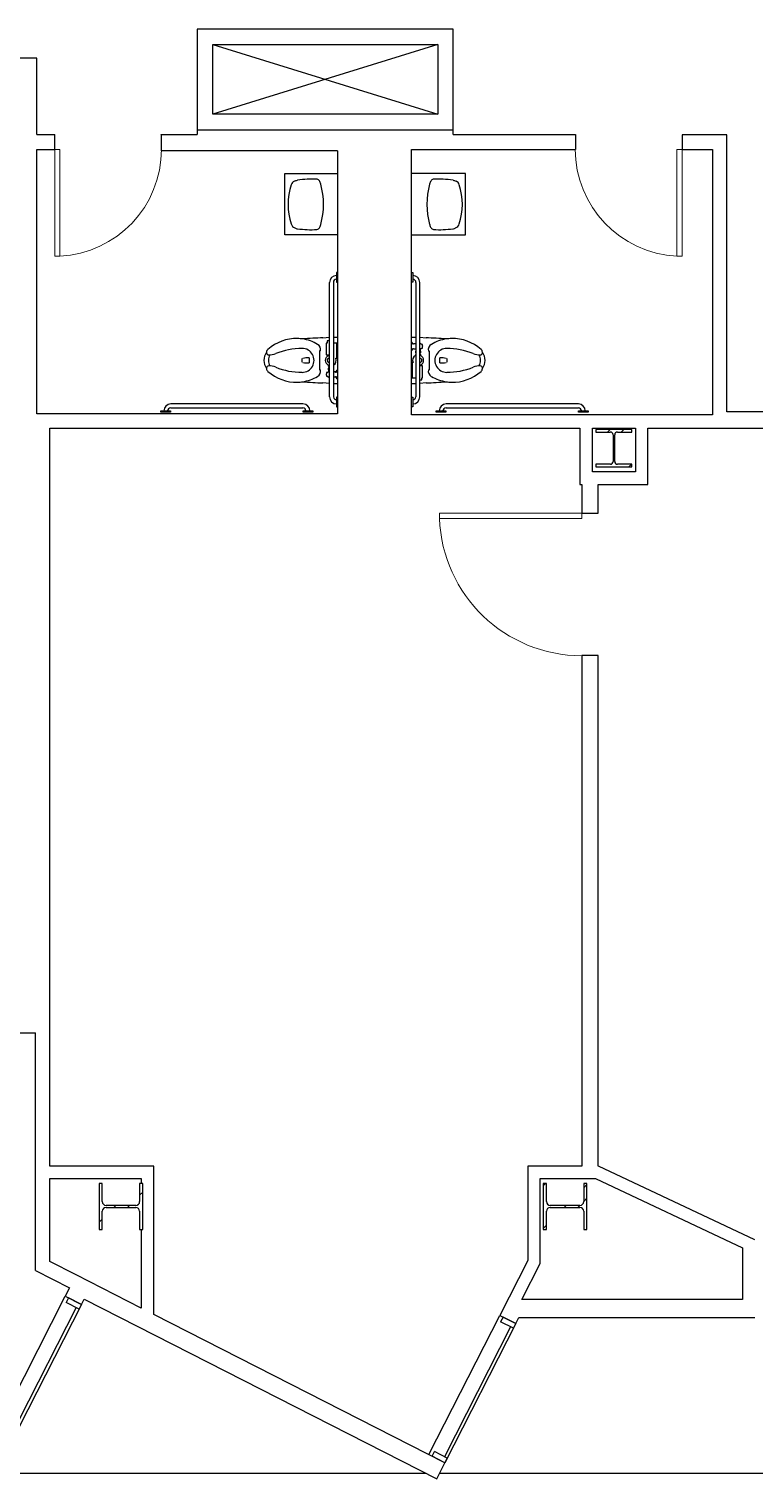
# Model space of a CAD drawing. Extents: x 0 to 5623, y -76 to 3106.
# Drawn here: x 4450.3 to 4695.2, y 1308.1 to 1797.6 of the extents above; entities that cross this region are included whole.
import ezdxf

# ---------------------------------------------------------------- set-up
doc = ezdxf.new("R2010")
doc.units = 0
doc.header["$MEASUREMENT"] = 0
for name, color, linetype in [('A-DOOR', 2, 'CONTINUOUS'), ('A-FLOR-PFIX', 2, 'CONTINUOUS'), ('A-FLOR-SHFT', 1, 'CONTINUOUS'), ('A-GLAZ', 2, 'CONTINUOUS'), ('A-GLAZ-SILL', 1, 'CONTINUOUS'), ('A-WALL-FULL', 6, 'CONTINUOUS'), ('S-COLS', 5, 'CONTINUOUS')]:
    doc.layers.add(name, color=color, linetype=linetype)
for name, color, linetype, lineweight in [('A-WALL-MBNI', 1, 'CONTINUOUS', 9), ('E-A-GLAZ', 2, 'CONTINUOUS', 9), ('E-A-WALL', 4, 'CONTINUOUS', 18)]:
    doc.layers.add(name, color=color, linetype=linetype, lineweight=lineweight)

msp = doc.modelspace()

# ---------------------------------------------------------------- hatches: boundary and pattern name
at = {"layer": 'S-COLS'}
h = msp.add_hatch(dxfattribs=at)
h.set_pattern_fill('FP_59', color=256, style=0, pattern_type=2)
h.set_pattern_definition([(45, (-10.131, 122.846), (-9.503515, 9.503515), []), (45, (-10.131, 137.246), (-9.503515, 9.503515), [])])
h.paths.add_polyline_path([(4653.99, 1649.77), (4653.99, 1650.67), (4649.08, 1650.67), (4648.62, 1650.8), (4648.29, 1651.13), (4648.16, 1651.59), (4648.16, 1660.66), (4648.29, 1661.12), (4648.62, 1661.45), (4649.08, 1661.57), (4653.99, 1661.57), (4653.99, 1662.47), (4641.79, 1662.47), (4641.79, 1661.57), (4646.7, 1661.57), (4647.16, 1661.45), (4647.49, 1661.12), (4647.61, 1660.52), (4647.61, 1651.59), (4647.49, 1651.13), (4647.16, 1650.8), (4646.7, 1650.67), (4641.79, 1650.67), (4641.79, 1649.77)], flags=0)
h = msp.add_hatch(dxfattribs=at)
h.set_pattern_fill('FP_24', color=256, angle=-90, style=0, pattern_type=2)
h.set_pattern_definition([(45, (-10.131, 122.846), (-9.503515, 9.503515), []), (45, (-10.131, 137.246), (-9.503515, 9.503515), [])])
h.paths.add_polyline_path([(4473.99, 1392.37), (4475.08, 1392.37), (4475.08, 1398.5), (4475.25, 1399.14), (4475.72, 1399.61), (4476.36, 1399.78), (4486.41, 1399.78), (4487.06, 1399.61), (4487.53, 1399.14), (4487.7, 1398.5), (4487.7, 1392.37), (4488.79, 1392.37), (4488.79, 1407.87), (4487.7, 1407.87), (4487.7, 1401.75), (4487.53, 1401.11), (4487.06, 1400.64), (4486.41, 1400.46), (4476.36, 1400.46), (4475.72, 1400.64), (4475.25, 1401.11), (4475.08, 1401.75), (4475.08, 1407.87), (4473.99, 1407.87)], flags=0)
h = msp.add_hatch(dxfattribs=at)
h.set_pattern_fill('FP_25', color=256, angle=-90, style=0, pattern_type=2)
h.set_pattern_definition([(45, (-10.131, 122.846), (-9.503515, 9.503515), []), (45, (-10.131, 137.246), (-9.503515, 9.503515), [])])
h.paths.add_polyline_path([(4625.08, 1392.39), (4625.08, 1398.51), (4625.25, 1399.15), (4625.72, 1399.63), (4626.36, 1399.8), (4636.41, 1399.8), (4637.06, 1399.63), (4637.53, 1399.15), (4637.7, 1398.51), (4637.7, 1392.39), (4638.79, 1392.39), (4638.79, 1407.89), (4637.7, 1407.89), (4637.7, 1401.76), (4637.53, 1401.12), (4637.06, 1400.65), (4636.41, 1400.48), (4626.36, 1400.48), (4625.72, 1400.65), (4625.25, 1401.12), (4625.08, 1401.76), (4625.08, 1407.89), (4623.99, 1407.89), (4623.99, 1392.39)], flags=0)

# ---------------------------------------------------------------- linework, layer by layer
at = {"layer": 'A-DOOR', "lineweight": 18}
for p, q in [((4459.01, 1757), (4459.01, 1720.98)), ((4459.01, 1757), (4460.76, 1757)), ((4460.76, 1757), (4460.76, 1720.98)), ((4669.14, 1757), (4669.14, 1720.98)), ((4670.89, 1757), (4669.14, 1757)), ((4670.89, 1757), (4670.89, 1720.98)), ((4459.01, 1720.98), (4460.76, 1720.98)), ((4670.89, 1720.98), (4669.14, 1720.98)), ((4588.98, 1634.12), (4588.98, 1632.37)), ((4637.01, 1634.12), (4588.98, 1634.12)), ((4637.01, 1632.37), (4588.98, 1632.37)), ((4637.01, 1634.12), (4637.01, 1632.37))]:
    msp.add_line(p, q, dxfattribs=at)
at = {"layer": 'A-DOOR', "lineweight": 5}
for centre, radius, start, end in [((4459.01, 1757), 36.07, 272.7812, 0), ((4670.89, 1757), 36.07, 180, 267.2188), ((4637.01, 1634.12), 48.07, 182.0865, 270)]:
    msp.add_arc(centre, radius, start, end, dxfattribs=at)
at = {"layer": 'A-FLOR-PFIX'}
for p, q in [((4536.76, 1728.12), (4536.76, 1748.87)), ((4536.76, 1748.87), (4554.51, 1748.87)), ((4597.76, 1748.87), (4579.51, 1748.87)), ((4597.76, 1728.12), (4597.76, 1748.87)), ((4554.51, 1728.12), (4536.76, 1728.12)), ((4579.51, 1728.12), (4597.76, 1728.12)), ((4554.51, 1715.37), (4554.2, 1715.37)), ((4554.2, 1715.37), (4554.2, 1712.12)), ((4579.51, 1715.37), (4579.95, 1715.37)), ((4579.95, 1715.37), (4579.95, 1712.12)), ((4551.86, 1673.4), (4551.86, 1712.03)), ((4553.14, 1712.06), (4553.14, 1673.4)), ((4554.2, 1712.12), (4554.51, 1712.12)), ((4579.95, 1712.12), (4579.51, 1712.12)), ((4581.01, 1712.06), (4581.01, 1673.4)), ((4582.29, 1673.4), (4582.29, 1712.03)), ((4548.81, 1688.94), (4548.41, 1688.94)), ((4548.41, 1688.94), (4548.41, 1682.59)), ((4549.6, 1693.36), (4551.86, 1693.55)), ((4549.6, 1693.36), (4551.86, 1693.55)), ((4551.01, 1691.6), (4550.75, 1691.6)), ((4550.75, 1691.6), (4550.75, 1687.64)), ((4551.81, 1692.35), (4551.01, 1692.35)), ((4551.01, 1692.35), (4551.01, 1691.6)), ((4551.81, 1691.6), (4551.81, 1692.35)), ((4551.86, 1691.6), (4551.81, 1691.6)), ((4553.14, 1693.62), (4554.51, 1693.62)), ((4553.14, 1693.62), (4554.51, 1693.62)), ((4554.34, 1691.6), (4553.14, 1691.6)), ((4554.34, 1686.46), (4554.34, 1691.6)), ((4579.51, 1693.62), (4581.01, 1693.62)), ((4579.51, 1693.62), (4581.01, 1693.62)), ((4579.95, 1691.19), (4579.95, 1691.33)), ((4580.14, 1691.19), (4579.95, 1691.19)), ((4579.95, 1689.67), (4579.95, 1689.81)), ((4579.95, 1689.81), (4580.14, 1689.81)), ((4580.21, 1691.33), (4580.14, 1691.22)), ((4580.14, 1691.22), (4580.14, 1691.19)), ((4580.14, 1689.81), (4580.14, 1689.78)), ((4580.14, 1689.78), (4580.21, 1689.66)), ((4580.86, 1691.33), (4580.21, 1691.33)), ((4580.21, 1689.66), (4580.86, 1689.66)), ((4580.91, 1688.9), (4580.89, 1688.88)), ((4580.89, 1688.88), (4580.89, 1688.37)), ((4580.95, 1688.9), (4580.91, 1688.9)), ((4580.95, 1689.58), (4580.95, 1689.51)), ((4580.95, 1689.51), (4580.98, 1689.44)), ((4580.98, 1688.99), (4580.95, 1688.9)), ((4580.98, 1689.44), (4580.98, 1688.99)), ((4582.29, 1693.54), (4584.43, 1693.36)), ((4582.29, 1693.54), (4584.43, 1693.36)), ((4582.54, 1689.44), (4582.58, 1689.51)), ((4582.54, 1688.99), (4582.54, 1689.44)), ((4582.58, 1688.9), (4582.54, 1688.99)), ((4582.58, 1689.51), (4582.58, 1689.59)), ((4582.62, 1688.9), (4582.58, 1688.9)), ((4582.64, 1688.88), (4582.62, 1688.9)), ((4582.64, 1688.37), (4582.64, 1688.88)), ((4582.7, 1691.28), (4582.7, 1691.33)), ((4582.78, 1691.28), (4582.7, 1691.28)), ((4582.7, 1689.67), (4582.7, 1689.72)), ((4582.7, 1689.72), (4582.78, 1689.72)), ((4582.83, 1691.19), (4582.78, 1691.28)), ((4582.78, 1689.72), (4582.83, 1689.81)), ((4582.88, 1691.19), (4582.83, 1691.19)), ((4582.83, 1689.81), (4582.88, 1689.81)), ((4582.88, 1691.12), (4582.88, 1691.19)), ((4583.17, 1691.12), (4582.88, 1691.12)), ((4582.88, 1689.81), (4582.88, 1689.87)), ((4582.88, 1689.87), (4583.17, 1689.87)), ((4583.19, 1691.09), (4583.17, 1691.12)), ((4583.17, 1689.87), (4583.19, 1689.91)), ((4583.19, 1690.81), (4583.19, 1691.09)), ((4583.23, 1690.81), (4583.19, 1690.81)), ((4583.19, 1689.91), (4583.19, 1690.19)), ((4583.19, 1690.19), (4583.23, 1690.19)), ((4583.25, 1690.75), (4583.25, 1690.79)), ((4583.25, 1690.21), (4583.25, 1690.25)), ((4585.62, 1688.91), (4585.22, 1688.91)), ((4585.62, 1682.56), (4585.62, 1688.91)), ((4542.57, 1685.16), (4542.57, 1686.34)), ((4544.94, 1686.59), (4544.94, 1684.91)), ((4550.75, 1687.64), (4551.58, 1687.64)), ((4551.4, 1684.14), (4551.4, 1683.88)), ((4551.63, 1687.51), (4551.43, 1687.51)), ((4551.43, 1687.51), (4551.43, 1687.33)), ((4551.58, 1687.64), (4551.63, 1687.59)), ((4551.63, 1687.59), (4551.63, 1687.51)), ((4553.97, 1686.46), (4554.34, 1686.46)), ((4580.06, 1685.04), (4579.69, 1685.04)), ((4579.69, 1685.04), (4579.69, 1679.9)), ((4580.89, 1688.37), (4580.92, 1688.34)), ((4580.99, 1687.75), (4580.9, 1687.62)), ((4580.9, 1687.62), (4580.9, 1687.36)), ((4580.92, 1688.34), (4581.01, 1688.34)), ((4582.4, 1683.91), (4582.4, 1683.99)), ((4582.4, 1683.99), (4582.6, 1683.99)), ((4582.42, 1687.75), (4582.42, 1688.34)), ((4582.42, 1688.34), (4582.61, 1688.34)), ((4582.53, 1687.75), (4582.42, 1687.75)), ((4582.62, 1687.62), (4582.53, 1687.75)), ((4582.6, 1683.99), (4582.6, 1684.17)), ((4582.61, 1688.34), (4582.64, 1688.37)), ((4582.62, 1687.36), (4582.62, 1687.62)), ((4589.09, 1684.91), (4589.09, 1686.59)), ((4591.46, 1686.34), (4591.46, 1685.16)), ((4548.41, 1682.59), (4548.8, 1682.59)), ((4550.78, 1681.29), (4550.78, 1681.25)), ((4550.78, 1680.75), (4550.78, 1680.71)), ((4550.84, 1681.31), (4550.8, 1681.31)), ((4550.8, 1680.69), (4550.84, 1680.69)), ((4550.86, 1681.62), (4550.84, 1681.59)), ((4550.84, 1681.59), (4550.84, 1681.31)), ((4550.84, 1680.69), (4550.84, 1680.41)), ((4550.84, 1680.41), (4550.86, 1680.37)), ((4551.15, 1681.62), (4550.86, 1681.62)), ((4550.86, 1680.37), (4551.15, 1680.37)), ((4551.2, 1681.69), (4551.15, 1681.69)), ((4551.15, 1681.69), (4551.15, 1681.62)), ((4551.15, 1680.37), (4551.15, 1680.31)), ((4551.15, 1680.31), (4551.2, 1680.31)), ((4551.25, 1681.78), (4551.2, 1681.69)), ((4551.2, 1680.31), (4551.25, 1680.22)), ((4551.33, 1681.78), (4551.25, 1681.78)), ((4551.25, 1680.22), (4551.33, 1680.22)), ((4551.33, 1681.83), (4551.33, 1681.78)), ((4551.33, 1680.22), (4551.33, 1680.17)), ((4551.42, 1683.16), (4551.39, 1683.13)), ((4551.39, 1683.13), (4551.39, 1682.62)), ((4551.39, 1682.62), (4551.41, 1682.6)), ((4551.4, 1683.88), (4551.49, 1683.75)), ((4551.41, 1682.6), (4551.45, 1682.6)), ((4551.61, 1683.16), (4551.42, 1683.16)), ((4551.45, 1682.6), (4551.48, 1682.51)), ((4551.48, 1682.06), (4551.45, 1681.99)), ((4551.45, 1681.99), (4551.45, 1681.91)), ((4551.48, 1682.51), (4551.48, 1682.06)), ((4551.49, 1683.75), (4551.61, 1683.75)), ((4551.61, 1683.75), (4551.61, 1683.16)), ((4553.82, 1681.83), (4553.17, 1681.83)), ((4553.17, 1680.16), (4553.82, 1680.16)), ((4553.89, 1681.72), (4553.82, 1681.83)), ((4553.82, 1680.16), (4553.89, 1680.28)), ((4553.89, 1681.69), (4553.89, 1681.72)), ((4554.07, 1681.69), (4553.89, 1681.69)), ((4553.89, 1680.28), (4553.89, 1680.31)), ((4553.89, 1680.31), (4554.07, 1680.31)), ((4554.07, 1681.83), (4554.07, 1681.69)), ((4554.07, 1680.31), (4554.07, 1680.17)), ((4579.69, 1679.9), (4581.01, 1679.9)), ((4582.29, 1679.15), (4583.02, 1679.15)), ((4582.45, 1683.86), (4582.4, 1683.91)), ((4583.28, 1683.86), (4582.45, 1683.86)), ((4583.02, 1679.9), (4583.28, 1679.9)), ((4583.02, 1679.15), (4583.02, 1679.9)), ((4583.28, 1679.9), (4583.28, 1683.86)), ((4585.22, 1682.56), (4585.62, 1682.56)), ((4551.86, 1677.95), (4549.6, 1678.14)), ((4551.86, 1677.95), (4549.6, 1678.14)), ((4554.51, 1677.87), (4553.14, 1677.87)), ((4554.51, 1677.87), (4553.14, 1677.87)), ((4581.01, 1677.87), (4579.51, 1677.87)), ((4581.01, 1677.87), (4579.51, 1677.87)), ((4584.43, 1678.14), (4582.29, 1677.96)), ((4584.43, 1678.14), (4582.29, 1677.96)), ((4498.21, 1669.75), (4542.87, 1669.75)), ((4542.87, 1671.03), (4498.23, 1671.03)), ((4554.51, 1673.37), (4554.2, 1673.37)), ((4554.2, 1673.37), (4554.2, 1670.12)), ((4554.2, 1670.12), (4554.51, 1670.12)), ((4579.51, 1673.37), (4579.95, 1673.37)), ((4579.95, 1670.12), (4579.51, 1670.12)), ((4579.95, 1673.37), (4579.95, 1670.12)), ((4591.21, 1669.75), (4635.87, 1669.75)), ((4635.87, 1671.03), (4591.23, 1671.03)), ((4494.89, 1668.25), (4494.89, 1668.69)), ((4494.89, 1668.69), (4498.14, 1668.69)), ((4498.14, 1668.25), (4494.89, 1668.25)), ((4498.14, 1668.69), (4498.14, 1668.25)), ((4542.89, 1668.25), (4542.89, 1668.69)), ((4542.89, 1668.69), (4546.14, 1668.69)), ((4546.14, 1668.25), (4542.89, 1668.25)), ((4546.14, 1668.69), (4546.14, 1668.25)), ((4587.89, 1668.25), (4587.89, 1668.69)), ((4587.89, 1668.69), (4591.14, 1668.69)), ((4591.14, 1668.25), (4587.89, 1668.25)), ((4591.14, 1668.69), (4591.14, 1668.25)), ((4635.89, 1668.25), (4635.89, 1668.69)), ((4635.89, 1668.69), (4639.14, 1668.69)), ((4639.14, 1668.25), (4635.89, 1668.25)), ((4639.14, 1668.69), (4639.14, 1668.25))]:
    msp.add_line(p, q, dxfattribs=at)
for centre, radius, start, end in [((4559.25, 1738.41), 21.42, 162.0167, 197.9833), ((4540.9, 1744.38), 2.12, 116.5805, 162.2407), ((4529.11, 1782.25), 37.57, 286.7622, 288.4365), ((4545.77, 1712.66), 34.28, 86.8031, 98.0072), ((4547.38, 1745.67), 1.26, 34.4192, 76.3738), ((4546.05, 1744.75), 2.88, 10.062, 34.4192), ((4523.96, 1738.43), 25.84, 344.6743, 15.3257), ((4610.57, 1738.43), 25.84, 164.6743, 195.3257), ((4588.48, 1744.75), 2.88, 145.5808, 169.938), ((4587.15, 1745.67), 1.26, 103.6262, 145.5808), ((4588.76, 1712.66), 34.28, 81.9928, 93.1969), ((4605.42, 1782.25), 37.57, 251.5635, 253.2378), ((4593.63, 1744.38), 2.12, 17.7593, 63.4195), ((4575.28, 1738.41), 21.42, 342.0167, 17.9833), ((4540.88, 1732.43), 2.11, 197.2919, 248.1029), ((4540.85, 1731.37), 1.17, 230.0865, 279.6534), ((4545.51, 1757.9), 28.04, 260.8414, 274.2357), ((4547.46, 1731.09), 1.15, 275.9823, 326.4758), ((4545.88, 1732.13), 3.04, 326.4758, 349.938), ((4588.65, 1732.13), 3.04, 190.062, 213.5242), ((4587.07, 1731.09), 1.15, 213.5242, 264.0177), ((4589.02, 1757.9), 28.04, 265.7643, 279.1586), ((4593.68, 1731.37), 1.17, 260.3466, 309.9135), ((4593.64, 1732.43), 2.11, 291.8971, 342.7081), ((4554.2, 1712.03), 2.34, 90, 180), ((4579.95, 1712.03), 2.34, 0, 90), ((4554.2, 1712.06), 1.06, 90, 180), ((4579.95, 1712.06), 1.06, 0, 90), ((4531.98, 1688.39), 1.45, 131.6755, 175.3983), ((4531.98, 1688.39), 1.45, 131.6755, 175.3983), ((4540.65, 1678.66), 14.47, 88.4176, 131.6755), ((4540.65, 1678.66), 14.47, 88.4176, 131.6755), ((4542.63, 1665.82), 23.96, 90.1833, 111.9582), ((4540.66, 1679.15), 13.98, 81.4599, 88.4176), ((4540.66, 1679.15), 13.98, 81.4599, 88.4176), ((4542.57, 1685.75), 4.04, 269.8167, 90.1833), ((4555.55, 1528.17), 165.3, 92.0654, 94.4467), ((4555.55, 1528.17), 165.3, 92.0654, 94.4467), ((4540.66, 1679.15), 13.98, 59.2239, 81.4599), ((4546.74, 1689.35), 2.11, 348.8943, 59.2239), ((4579.48, 1690.84), 1.03, 72.4356, 88.0819), ((4579.48, 1690.16), 1.03, 271.9181, 287.5644), ((4578.77, 1691.22), 1.19, 5.2407, 30.7878), ((4578.77, 1689.78), 1.19, 329.2122, 354.7593), ((4580.87, 1691.42), 0.0842, 263.6776, 0), ((4580.87, 1689.58), 0.0842, 0, 96.3224), ((4581.76, 1689.42), 2.16, 110.3689, 112.0421), ((4581.76, 1689.42), 2.16, 67.9579, 75.5737), ((4582.73, 1691.51), 0.187, 210.2646, 260.9498), ((4582.73, 1689.49), 0.187, 99.0502, 145.7294), ((4583.23, 1690.79), 0.0229, 0, 90), ((4583.23, 1690.21), 0.0229, 270, 360), ((4583.24, 1690.72), 0.0293, 5.9957, 74.0043), ((4583.24, 1690.28), 0.0293, 285.9957, 354.0043), ((4581.14, 1690.5), 2.15, 0.0043, 5.9957), ((4581.14, 1690.5), 2.15, 354.0043, 359.9957), ((4578.47, 1528.17), 165.3, 85.5533, 87.9346), ((4578.47, 1528.17), 165.3, 85.5533, 87.9346), ((4587.29, 1689.34), 2.11, 120.7761, 191.8023), ((4593.37, 1679.15), 13.98, 98.5401, 120.7761), ((4591.46, 1685.75), 4.04, 89.8167, 270.1833), ((4593.37, 1679.15), 13.98, 91.5824, 98.5401), ((4593.37, 1679.15), 13.98, 91.5824, 98.5401), ((4591.4, 1665.82), 23.96, 68.0418, 89.8167), ((4593.38, 1678.66), 14.47, 48.3245, 91.5824), ((4593.38, 1678.66), 14.47, 48.3245, 91.5824), ((4602.04, 1688.39), 1.45, 4.6017, 48.3245), ((4602.04, 1688.39), 1.45, 4.6017, 48.3245), ((4534.47, 1685.75), 4.8, 144.9639, 215.0361), ((4534.47, 1685.75), 4.8, 144.9639, 215.0361), ((4531.98, 1688.39), 1.45, 175.3983, 183.6805), ((4531.29, 1688.34), 0.75, 183.6805, 269.5825), ((4534.58, 1685.75), 3.41, 147.1133, 212.8867), ((4534.58, 1685.75), 3.41, 147.1133, 212.8867), ((4531.33, 1693.86), 6.26, 269.5825, 291.9582), ((4544.27, 1681.51), 5.12, 82.5753, 106.5995), ((4544.27, 1689.99), 5.12, 253.4005, 277.4247), ((4552.17, 1685.73), 1.76, 114.8594, 244.2955), ((4551.76, 1685.75), 0.75, 82.4256, 270), ((4551.76, 1685.75), 0.75, 270, 278.407), ((4552.36, 1685.73), 1.76, 296.3457, 24.2955), ((4581.67, 1685.77), 1.76, 115.7045, 204.2955), ((4582.26, 1685.75), 0.75, 272.3031, 87.4437), ((4581.86, 1685.77), 1.76, 294.8594, 64.2955), ((4589.75, 1681.51), 5.12, 73.4005, 97.4247), ((4589.75, 1689.99), 5.12, 262.5753, 286.5995), ((4602.7, 1693.86), 6.26, 248.0418, 270.4175), ((4599.44, 1685.75), 3.41, 327.1133, 32.8867), ((4599.44, 1685.75), 3.41, 327.1133, 32.8867), ((4602.74, 1688.34), 0.75, 270.4175, 356.3195), ((4599.56, 1685.75), 4.8, 324.9639, 35.0361), ((4599.56, 1685.75), 4.8, 324.9639, 35.0361), ((4602.04, 1688.39), 1.45, 356.3195, 4.6017), ((4531.29, 1683.16), 0.75, 90.4175, 176.3195), ((4531.98, 1683.11), 1.45, 176.3195, 184.6017), ((4531.98, 1683.11), 1.45, 184.6017, 228.3245), ((4531.98, 1683.11), 1.45, 184.6017, 228.3245), ((4540.65, 1692.84), 14.47, 228.3245, 271.5824), ((4540.65, 1692.84), 14.47, 228.3245, 271.5824), ((4531.33, 1677.64), 6.26, 68.0418, 90.4175), ((4542.63, 1705.68), 23.96, 248.0418, 269.8167), ((4540.66, 1692.35), 13.98, 278.5401, 300.7761), ((4546.73, 1682.16), 2.11, 300.7761, 11.8023), ((4552.89, 1681), 2.15, 174.0043, 179.9957), ((4552.89, 1681), 2.15, 180.0043, 185.9957), ((4550.78, 1681.22), 0.0293, 105.9957, 174.0043), ((4550.78, 1680.78), 0.0293, 185.9957, 254.0043), ((4550.8, 1681.29), 0.0229, 90, 180), ((4550.8, 1680.71), 0.0229, 180, 270), ((4551.3, 1682.01), 0.187, 279.0502, 325.7294), ((4551.3, 1679.99), 0.187, 30.2646, 80.9498), ((4552.27, 1682.08), 2.16, 247.9579, 259.0176), ((4553.16, 1681.92), 0.0842, 262.562, 276.3224), ((4553.16, 1680.08), 0.0842, 83.6776, 97.438), ((4555.26, 1681.72), 1.19, 149.2122, 174.7593), ((4555.26, 1680.28), 1.19, 185.2407, 210.7878), ((4554.55, 1681.34), 1.03, 91.9181, 107.5644), ((4554.55, 1680.66), 1.03, 252.4356, 268.0819), ((4587.29, 1682.15), 2.11, 168.8943, 239.2239), ((4593.37, 1692.35), 13.98, 239.2239, 261.4599), ((4591.4, 1705.68), 23.96, 270.1833, 291.9582), ((4593.38, 1692.84), 14.47, 268.4176, 311.6755), ((4593.38, 1692.84), 14.47, 268.4176, 311.6755), ((4602.7, 1677.64), 6.26, 89.5825, 111.9582), ((4602.74, 1683.16), 0.75, 3.6805, 89.5825), ((4602.04, 1683.11), 1.45, 311.6755, 355.3983), ((4602.04, 1683.11), 1.45, 311.6755, 355.3983), ((4602.04, 1683.11), 1.45, 355.3983, 3.6805), ((4540.66, 1692.35), 13.98, 271.5824, 278.5401), ((4540.66, 1692.35), 13.98, 271.5824, 278.5401), ((4555.55, 1843.33), 165.3, 265.5533, 267.9346), ((4555.55, 1843.33), 165.3, 265.5533, 267.9346), ((4578.47, 1843.33), 165.3, 272.0654, 274.4467), ((4578.47, 1843.33), 165.3, 272.0654, 274.4467), ((4593.37, 1692.35), 13.98, 261.4599, 268.4176), ((4593.37, 1692.35), 13.98, 261.4599, 268.4176), ((4498.23, 1668.69), 2.34, 90, 180), ((4498.21, 1668.69), 1.06, 90, 180), ((4542.87, 1668.69), 2.34, 0, 90), ((4542.67, 1668.54), 1.22, 6.9386, 80.6591), ((4554.2, 1673.4), 2.34, 180, 270), ((4554.35, 1673.6), 1.22, 189.3409, 263.0614), ((4579.95, 1673.4), 2.34, 270, 0), ((4579.8, 1673.6), 1.22, 276.9386, 350.6591), ((4591.23, 1668.69), 2.34, 90, 180), ((4591.21, 1668.69), 1.06, 90, 180), ((4635.87, 1668.69), 2.34, 0, 90), ((4635.67, 1668.54), 1.22, 6.9386, 80.6591)]:
    msp.add_arc(centre, radius, start, end, dxfattribs=at)
at = {"layer": 'A-FLOR-SHFT'}
for p, q in [((4512.39, 1792.37), (4588.39, 1768.87)), ((4588.39, 1792.37), (4512.39, 1768.87))]:
    msp.add_line(p, q, dxfattribs=at)
at = {"layer": 'A-GLAZ'}
for p, q in [((4466.26, 1365.98), (4440.62, 1315.64)), ((4463.72, 1369.24), (4462.92, 1367.68)), ((4467.27, 1365.47), (4462.92, 1367.68)), ((4468.06, 1367.03), (4463.72, 1369.24)), ((4468.06, 1367.03), (4467.27, 1365.47)), ((4610.43, 1362.78), (4609.63, 1361.22)), ((4613.98, 1359.01), (4609.63, 1361.22)), ((4614.77, 1360.57), (4610.43, 1362.78)), ((4612.97, 1359.52), (4590.62, 1315.64)), ((4614.77, 1360.57), (4613.98, 1359.01)), ((4586.48, 1315.78), (4587.28, 1317.34)), ((4591.62, 1315.12), (4587.28, 1317.34)), ((4590.83, 1313.57), (4586.48, 1315.78)), ((4590.83, 1313.57), (4591.62, 1315.12))]:
    msp.add_line(p, q, dxfattribs=at)
at = {"layer": 'A-GLAZ-SILL'}
for p, q in [((4435.37, 1316.35), (4462.6, 1369.81)), ((4468.06, 1367.03), (4440.83, 1313.57)), ((4585.37, 1316.35), (4609.31, 1363.35)), ((4614.77, 1360.57), (4590.83, 1313.57))]:
    msp.add_line(p, q, dxfattribs=at)
at = {"layer": 'A-WALL-FULL'}
for p, q in [((4507.14, 1797.62), (4507.14, 1763.62)), ((4593.64, 1797.62), (4507.14, 1797.62)), ((4593.64, 1763.62), (4593.64, 1797.62)), ((4512.39, 1768.87), (4512.39, 1792.37)), ((4512.39, 1792.37), (4588.39, 1792.37)), ((4588.39, 1792.37), (4588.39, 1768.87)), ((4453.01, 1787.75), (4400.39, 1787.75)), ((4453.01, 1762), (4453.01, 1787.75)), ((4588.39, 1768.87), (4512.39, 1768.87)), ((4507.14, 1763.62), (4593.64, 1763.62)), ((4507.14, 1763.62), (4507.14, 1762)), ((4593.64, 1762), (4593.64, 1763.62)), ((4453.01, 1762), (4459.01, 1762)), ((4459.01, 1757), (4459.01, 1762)), ((4495.01, 1761.87), (4495.01, 1762)), ((4495.01, 1762), (4507.14, 1762)), ((4495.01, 1761.87), (4495.01, 1756.5)), ((4593.64, 1762), (4634.89, 1762)), ((4686.01, 1761.87), (4670.89, 1761.87)), ((4670.89, 1761.87), (4670.89, 1757)), ((4686.01, 1668.37), (4686.01, 1761.87)), ((4453.01, 1667.75), (4453.01, 1757)), ((4453.01, 1757), (4459.01, 1757)), ((4554.51, 1756.5), (4495.01, 1756.5)), ((4554.51, 1756.5), (4554.51, 1667.75)), ((4579.51, 1667.37), (4579.51, 1757)), ((4579.51, 1757), (4634.89, 1757)), ((4670.89, 1757), (4681.14, 1757)), ((4681.14, 1757), (4681.14, 1667.37)), ((4554.51, 1667.75), (4453.01, 1667.75)), ((4681.14, 1667.37), (4579.51, 1667.37)), ((4705.76, 1668.37), (4686.01, 1668.37)), ((4457.39, 1662.87), (4636.39, 1662.87)), ((4457.39, 1413.75), (4457.39, 1662.87)), ((4636.39, 1662.87), (4636.39, 1643.87)), ((4640.64, 1648.12), (4640.64, 1662.87)), ((4640.64, 1662.87), (4655.14, 1662.87)), ((4655.14, 1662.87), (4655.14, 1648.12)), ((4659.39, 1643.87), (4659.39, 1662.87)), ((4659.39, 1662.87), (4705.76, 1662.87)), ((4655.14, 1648.12), (4640.64, 1648.12)), ((4636.39, 1643.87), (4637.01, 1643.87)), ((4637.01, 1643.87), (4637.01, 1634.12)), ((4642.51, 1634.12), (4642.51, 1643.87)), ((4642.51, 1643.87), (4659.39, 1643.87)), ((4637.01, 1634.12), (4642.51, 1634.12)), ((4637.01, 1586.12), (4637.01, 1413.75)), ((4642.51, 1586.12), (4637.01, 1586.12)), ((4642.51, 1413.75), (4642.51, 1586.12)), ((4301.89, 1458.75), (4452.51, 1458.75)), ((4452.51, 1378.55), (4452.51, 1458.75)), ((4473.01, 1413.75), (4457.39, 1413.75)), ((4492.51, 1413.75), (4473.01, 1413.75)), ((4492.51, 1363.65), (4492.51, 1413.75)), ((4637.01, 1413.75), (4618.76, 1413.75)), ((4618.76, 1413.75), (4618.76, 1381.9)), ((4695.51, 1388.82), (4642.65, 1413.75)), ((4457.39, 1381.54), (4457.39, 1409.5)), ((4457.39, 1409.5), (4473.01, 1409.5)), ((4473.01, 1409.5), (4488.26, 1409.5)), ((4488.26, 1409.5), (4488.26, 1407.87)), ((4623.01, 1409.5), (4641.7, 1409.5)), ((4623.01, 1380.88), (4623.01, 1409.5)), ((4641.7, 1409.5), (4691.26, 1386.12)), ((4488.26, 1392.37), (4488.26, 1365.81)), ((4691.26, 1386.12), (4691.26, 1368.75)), ((4466.27, 1377.02), (4457.39, 1381.54)), ((4618.76, 1381.9), (4609.31, 1363.35)), ((4616.83, 1368.75), (4623.01, 1380.88)), ((4452.51, 1378.55), (4464.06, 1372.67)), ((4488.26, 1365.81), (4466.27, 1377.02)), ((4464.06, 1372.67), (4462.6, 1369.81)), ((4462.6, 1369.81), (4468.06, 1367.03)), ((4468.06, 1367.03), (4468.95, 1368.78)), ((4468.95, 1368.78), (4588.04, 1308.11)), ((4691.26, 1368.75), (4616.83, 1368.75)), ((4590.83, 1313.57), (4492.51, 1363.65)), ((4609.31, 1363.35), (4614.77, 1360.57)), ((4614.77, 1360.57), (4615.82, 1362.62)), ((4615.82, 1362.62), (4695.51, 1362.62)), ((4588.04, 1308.11), (4590.83, 1313.57)), ((4584.33, 1310), (4439.01, 1310)), ((4977.23, 1310), (4589.01, 1310))]:
    msp.add_line(p, q, dxfattribs=at)
msp.add_lwpolyline([(4634.89, 1762), (4634.89, 1757)], dxfattribs=at)
at = {"layer": 'A-WALL-MBNI', "lineweight": 5}
msp.add_line((4453.14, 1770.87), (4453.01, 1770.87), dxfattribs=at)
at = {"layer": 'E-A-GLAZ', "color": 8, "lineweight": 18}
msp.add_line((4468.06, 1367.03), (4467.72, 1366.36), dxfattribs=at)
at = {"layer": 'E-A-WALL', "color": 8}
msp.add_line((4642.65, 1413.75), (4642.51, 1413.75), dxfattribs=at)
at = {"layer": 'S-COLS'}
for p, q in [((4653.99, 1662.47), (4641.79, 1662.47)), ((4641.79, 1662.47), (4641.79, 1661.57)), ((4641.79, 1661.57), (4646.7, 1661.57)), ((4647.61, 1660.66), (4647.61, 1651.59)), ((4648.16, 1651.59), (4648.16, 1660.66)), ((4649.08, 1661.57), (4653.99, 1661.57)), ((4653.99, 1661.57), (4653.99, 1662.47)), ((4646.7, 1650.67), (4641.79, 1650.67)), ((4641.79, 1650.67), (4641.79, 1649.77)), ((4641.79, 1649.77), (4653.99, 1649.77)), ((4653.99, 1650.67), (4649.08, 1650.67)), ((4653.99, 1649.77), (4653.99, 1650.67)), ((4475.08, 1407.87), (4473.99, 1407.87)), ((4473.99, 1407.87), (4473.99, 1392.37)), ((4475.08, 1401.75), (4475.08, 1407.87)), ((4488.79, 1407.87), (4487.7, 1407.87)), ((4487.7, 1407.87), (4487.7, 1401.75)), ((4488.79, 1392.37), (4488.79, 1407.87)), ((4625.08, 1407.89), (4623.99, 1407.89)), ((4623.99, 1407.89), (4623.99, 1392.39)), ((4625.08, 1401.76), (4625.08, 1407.89)), ((4638.79, 1407.89), (4637.7, 1407.89)), ((4637.7, 1407.89), (4637.7, 1401.76)), ((4638.79, 1392.39), (4638.79, 1407.89)), ((4486.41, 1400.46), (4476.36, 1400.46)), ((4636.41, 1400.48), (4626.36, 1400.48)), ((4475.08, 1392.37), (4475.08, 1398.5)), ((4476.36, 1399.78), (4486.41, 1399.78)), ((4487.7, 1398.5), (4487.7, 1392.37)), ((4625.08, 1392.39), (4625.08, 1398.51)), ((4626.36, 1399.8), (4636.41, 1399.8)), ((4637.7, 1398.51), (4637.7, 1392.39)), ((4473.99, 1392.37), (4475.08, 1392.37)), ((4487.7, 1392.37), (4488.79, 1392.37)), ((4623.99, 1392.39), (4625.08, 1392.39)), ((4637.7, 1392.39), (4638.79, 1392.39))]:
    msp.add_line(p, q, dxfattribs=at)
for centre, radius, start, end in [((4646.7, 1660.66), 0.913, 0, 90), ((4649.08, 1660.66), 0.912, 90, 180), ((4646.7, 1651.59), 0.912, 270, 0), ((4649.08, 1651.59), 0.913, 180, 270), ((4476.36, 1401.75), 1.28, 180, 270), ((4486.41, 1401.75), 1.29, 270, 0), ((4626.36, 1401.76), 1.28, 180, 270), ((4636.41, 1401.76), 1.29, 270, 0), ((4476.36, 1398.5), 1.29, 90, 180), ((4486.41, 1398.5), 1.28, 0, 90), ((4626.36, 1398.51), 1.29, 90, 180), ((4636.41, 1398.51), 1.28, 0, 90)]:
    msp.add_arc(centre, radius, start, end, dxfattribs=at)

doc.saveas('drawing.dxf')
